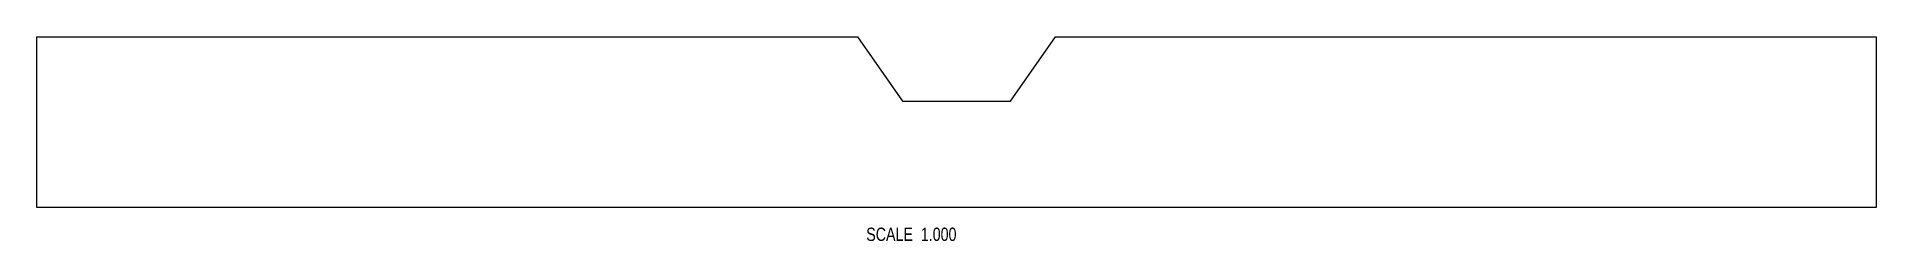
# Model space of a CAD drawing. Header units: inches. Extents: x -6.5 to 15.1, y 15 to 17.4.
import ezdxf

# ---------------------------------------------------------------- set-up
doc = ezdxf.new("R2010")
doc.units = ezdxf.units.IN
doc.header["$LTSCALE"] = 1.7325
doc.header["$MEASUREMENT"] = 0
doc.layers.get('0').update_dxf_attribs({"linetype": 'CONTINUOUS'})
doc.styles.get("Standard").update_dxf_attribs({"font": 'txt', "width": 0.8})

msp = doc.modelspace()

# ---------------------------------------------------------------- linework, layer by layer
at = {"color": 1, "linetype": 'CONTINUOUS'}
for p, q in [((-6.505, 15.444), (-6.505, 17.444)), ((-6.505, 17.444), (3.127, 17.444)), ((3.127, 17.444), (3.655, 16.69)), ((4.925, 16.69), (5.453, 17.444)), ((5.453, 17.444), (15.085, 17.444)), ((15.085, 17.444), (15.085, 15.444)), ((3.655, 16.69), (4.925, 16.69)), ((15.085, 15.444), (-6.505, 15.444))]:
    msp.add_line(p, q, dxfattribs=at)

# ---------------------------------------------------------------- texts
at = {"color": 2, "linetype": 'CONTINUOUS', "insert": (4.29, 15.208), "char_height": 0.15625, "width": 1.5, "attachment_point": 3, "line_spacing_factor": 0.9}
msp.add_mtext('SCALE  1.000', dxfattribs=at)

doc.saveas('drawing.dxf')
